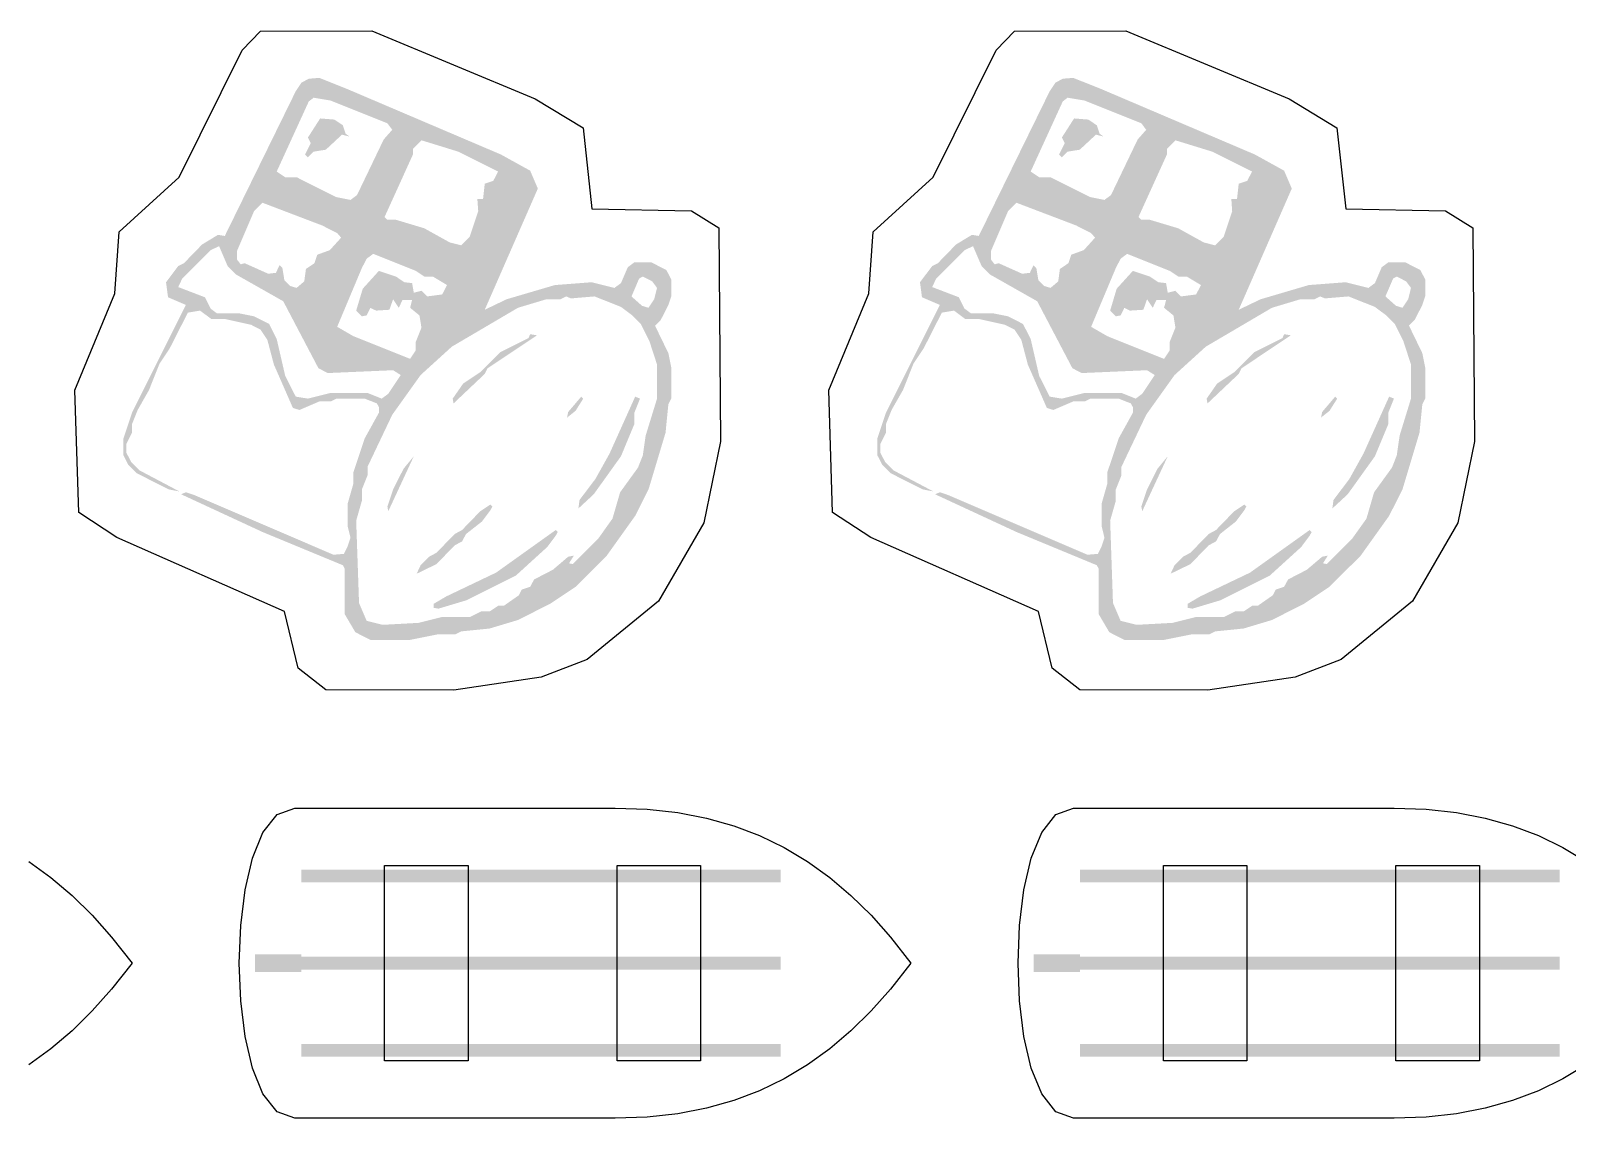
# Model space of a CAD drawing. Header units: millimetres. Extents: x 6 to 591, y 62 to 394.
# Drawn here: x 166.3 to 219.2, y 69.3 to 106.7 of the extents above; entities that cross this region are included whole.
import ezdxf

# ---------------------------------------------------------------- set-up
doc = ezdxf.new("R2010")
doc.units = ezdxf.units.MM
doc.layers.add('CUT', color=1, linetype='Continuous')
doc.layers.add('RASTER', color=7, linetype='Continuous')

msp = doc.modelspace()

# ---------------------------------------------------------------- hatches: boundary and pattern name
at = {"layer": 'RASTER'}
h = msp.add_hatch(color=7, dxfattribs=at)
h.paths.add_polyline_path([(175.856, 105.026), (176.217, 105.055), (177.194, 104.665), (182.468, 102.418), (183.474, 101.862), (183.738, 101.246), (181.911, 97.076), (182.663, 97.437), (184.324, 97.926), (185.593, 98.023), (186.375, 97.828), (186.599, 97.994), (186.834, 98.541), (187.058, 98.707), (187.644, 98.707), (188.162, 98.443), (188.328, 98.121), (188.328, 97.535), (188.23, 97.242), (187.967, 96.724), (187.771, 96.529), (188.23, 95.582), (188.328, 95.093), (188.328, 94.019), (188.23, 93.824), (188.133, 92.847), (187.547, 90.894), (187.088, 89.985), (186.111, 88.618), (185.037, 87.544), (184.158, 86.958), (183.054, 86.401), (182.077, 86.108), (181.101, 86.01), (180.905, 85.913), (180.319, 85.913), (179.343, 85.717), (177.975, 85.717), (177.458, 85.981), (177.096, 86.596), (177.096, 88.159), (177.028, 88.286), (174.264, 89.429), (171.461, 90.728), (171.627, 90.796), (171.92, 90.698), (176.706, 88.647), (177.067, 88.677), (177.194, 88.94), (177.292, 89.233), (177.194, 89.624), (177.194, 90.405), (177.389, 91.089), (177.389, 91.48), (177.78, 92.652), (178.268, 93.531), (178.268, 93.726), (178.2, 93.853), (177.78, 94.019), (176.803, 94.019), (176.608, 93.921), (176.217, 93.921), (175.534, 93.628), (175.309, 93.697), (174.655, 95.191), (174.43, 96.041), (174.196, 96.392), (173.873, 96.558), (172.994, 96.754), (172.506, 96.754), (172.115, 97.047), (171.695, 96.978), (171.07, 95.748), (170.719, 95.22), (170.357, 94.312), (169.967, 93.628), (169.771, 93.14), (169.771, 92.847), (169.576, 92.456), (169.576, 92.163), (169.742, 91.841), (170.035, 91.548), (171.402, 90.825), (171.041, 90.894), (169.937, 91.45), (169.644, 91.743), (169.478, 92.066), (169.478, 92.652), (169.771, 93.531), (171.627, 97.242), (171.012, 97.506), (170.943, 98.023), (171.363, 98.58), (171.559, 98.678), (172.184, 99.322), (172.731, 99.654), (172.965, 99.615), (175.407, 104.596), (175.602, 104.889)])
h.paths.add_polyline_path([(176.022, 104.372), (175.856, 104.245), (174.752, 101.832), (175.045, 101.637), (175.436, 101.637), (176.803, 100.953), (177.292, 100.856), (177.516, 101.022), (178.434, 102.936), (178.727, 103.268), (178.561, 103.493), (176.608, 104.274)])
h.paths.add_polyline_path([(176.247, 103.659), (176.735, 103.62), (177.028, 103.424), (177.126, 103.131), (177.262, 103.034), (176.999, 103.102), (176.442, 102.584), (176.022, 102.516), (175.827, 102.321), (175.729, 102.418), (175.924, 102.809), (175.827, 103.004)])
h.paths.add_polyline_path([(179.733, 102.907), (179.44, 102.614), (179.44, 102.418), (178.464, 100.27), (178.561, 100.172), (178.854, 100.172), (179.831, 99.879), (180.71, 99.391), (181.101, 99.293), (181.394, 99.586), (181.687, 100.465), (181.657, 100.885), (181.853, 100.885), (181.911, 101.412), (182.204, 101.51), (182.37, 101.832), (181.003, 102.516)])
h.paths.add_polyline_path([(174.264, 100.758), (173.971, 100.465), (173.385, 99.098), (173.385, 98.805), (173.512, 98.639), (173.649, 98.678), (174.459, 98.316), (174.723, 98.346), (174.85, 98.609), (174.948, 98.512), (175.016, 98.092), (175.211, 97.896), (175.436, 97.828), (175.7, 98.053), (175.758, 98.482), (176.051, 98.678), (176.149, 98.971), (176.579, 99.127), (176.969, 99.557), (176.833, 99.713), (176.315, 99.977)])
h.paths.add_polyline_path([(172.77, 99.264), (172.477, 99.127), (171.5, 98.15), (171.363, 97.857), (172.281, 97.506), (172.477, 97.115), (172.701, 96.949), (173.483, 96.949), (173.971, 96.851), (174.489, 96.588), (174.752, 96.07), (175.045, 94.8), (175.407, 94.087), (175.827, 94.019), (176.608, 94.214), (177.878, 94.214), (178.366, 94.019), (178.591, 94.185), (179.02, 94.83), (178.757, 94.996), (176.51, 94.898), (176.188, 95.064), (174.977, 97.369), (173.356, 98.287), (173.063, 98.58)])
h.paths.add_polyline_path([(178.073, 99), (177.848, 98.834), (177.682, 98.512), (176.833, 96.49), (177.389, 96.168), (179.343, 95.386), (179.538, 95.679), (179.538, 95.972), (179.733, 96.461), (179.665, 96.881), (179.343, 97.144), (179.411, 97.408), (179.079, 97.408), (178.952, 97.144), (178.757, 97.437), (178.63, 97.076), (178.171, 97.047), (177.975, 97.144), (177.848, 96.881), (177.682, 96.851), (177.487, 97.047), (177.712, 97.799), (178.268, 98.414), (178.854, 98.219), (179.147, 98.023), (179.411, 97.994), (179.47, 97.662), (179.733, 97.73), (179.929, 97.535), (180.446, 97.603), (180.612, 97.926), (180.124, 98.219), (179.831, 98.219), (179.538, 98.414)])
h.paths.add_polyline_path([(187.351, 98.219), (187.224, 98.15), (186.961, 97.535), (187.322, 97.213), (187.547, 97.144), (187.742, 97.437), (187.84, 97.828), (187.674, 98.053)])
h.paths.add_polyline_path([(184.714, 97.535), (184.519, 97.437), (184.031, 97.437), (183.054, 97.144), (180.778, 95.806), (179.704, 94.83), (178.727, 93.462), (177.878, 91.675), (177.878, 91.382), (177.682, 90.894), (177.682, 90.503), (177.487, 89.819), (177.585, 86.987), (177.848, 86.372), (178.395, 86.235), (179.636, 86.303), (180.417, 86.499), (181.394, 86.499), (181.784, 86.694), (182.077, 86.694), (182.37, 86.889), (182.566, 86.889), (183.083, 87.251), (183.181, 87.446), (183.474, 87.544), (183.611, 87.797), (184.255, 88.13), (184.783, 88.579), (184.978, 88.618), (184.812, 88.354), (184.939, 88.325), (185.818, 89.204), (186.306, 89.888), (186.57, 90.796), (187.185, 91.646), (187.351, 92.066), (187.449, 92.749), (187.84, 94.019), (187.84, 95.191), (187.576, 96.002), (187.283, 96.588), (186.99, 96.881), (186.599, 97.174), (185.691, 97.535), (184.88, 97.467)])
h.paths.add_polyline_path([(183.474, 96.236), (183.708, 96.197), (182.009, 95.064), (181.911, 94.869), (180.837, 93.853), (180.808, 94.019), (181.169, 94.537), (181.755, 94.927), (182.439, 95.611), (183.415, 96.099)])
h.paths.add_polyline_path([(185.232, 94.087), (185.3, 94.019), (185.037, 93.599), (184.744, 93.365), (184.783, 93.56)])
h.paths.add_polyline_path([(187.088, 94.087), (187.254, 94.019), (187.058, 93.531), (187.058, 93.14), (186.599, 92.036), (185.662, 90.728), (185.134, 90.239), (185.173, 90.532), (185.72, 91.255), (186.209, 92.134)])
h.paths.add_polyline_path([(179.47, 92.036), (178.591, 90.142), (178.561, 90.308), (178.757, 90.894), (179.118, 91.607)])
h.paths.add_polyline_path([(182.107, 90.376), (182.175, 90.308), (182.107, 90.181), (181.814, 89.79), (181.267, 89.36), (181.13, 89.106), (180.876, 88.97), (180.251, 88.325), (179.567, 87.993), (179.704, 88.286), (179.997, 88.579), (180.251, 88.716), (180.876, 89.36), (181.13, 89.497), (181.755, 90.142)])
h.paths.add_polyline_path([(184.353, 89.497), (184.421, 89.429), (184.353, 89.302), (184.06, 88.911), (182.986, 87.934), (181.296, 87.085), (180.319, 86.792), (180.153, 86.821), (180.153, 86.958), (180.583, 87.211), (182.302, 88.032)])
h = msp.add_hatch(color=7, dxfattribs=at)
h.paths.add_polyline_path([(201.802, 105.026), (202.163, 105.055), (203.14, 104.665), (208.414, 102.418), (209.42, 101.862), (209.683, 101.246), (207.857, 97.076), (208.609, 97.437), (210.269, 97.926), (211.539, 98.023), (212.32, 97.828), (212.545, 97.994), (212.78, 98.541), (213.004, 98.707), (213.59, 98.707), (214.108, 98.443), (214.274, 98.121), (214.274, 97.535), (214.176, 97.242), (213.912, 96.724), (213.717, 96.529), (214.176, 95.582), (214.274, 95.093), (214.274, 94.019), (214.176, 93.824), (214.078, 92.847), (213.492, 90.894), (213.033, 89.985), (212.057, 88.618), (210.982, 87.544), (210.103, 86.958), (209, 86.401), (208.023, 86.108), (207.046, 86.01), (206.851, 85.913), (206.265, 85.913), (205.288, 85.717), (203.921, 85.717), (203.404, 85.981), (203.042, 86.596), (203.042, 88.159), (202.974, 88.286), (200.21, 89.429), (197.407, 90.728), (197.573, 90.796), (197.866, 90.698), (202.651, 88.647), (203.013, 88.677), (203.14, 88.94), (203.237, 89.233), (203.14, 89.624), (203.14, 90.405), (203.335, 91.089), (203.335, 91.48), (203.726, 92.652), (204.214, 93.531), (204.214, 93.726), (204.146, 93.853), (203.726, 94.019), (202.749, 94.019), (202.554, 93.921), (202.163, 93.921), (201.479, 93.628), (201.255, 93.697), (200.6, 95.191), (200.376, 96.041), (200.141, 96.392), (199.819, 96.558), (198.94, 96.754), (198.452, 96.754), (198.061, 97.047), (197.641, 96.978), (197.016, 95.748), (196.664, 95.22), (196.303, 94.312), (195.912, 93.628), (195.717, 93.14), (195.717, 92.847), (195.522, 92.456), (195.522, 92.163), (195.688, 91.841), (195.981, 91.548), (197.348, 90.825), (196.987, 90.894), (195.883, 91.45), (195.59, 91.743), (195.424, 92.066), (195.424, 92.652), (195.717, 93.531), (197.573, 97.242), (196.957, 97.506), (196.889, 98.023), (197.309, 98.58), (197.504, 98.678), (198.129, 99.322), (198.676, 99.654), (198.911, 99.615), (201.353, 104.596), (201.548, 104.889)])
h.paths.add_polyline_path([(201.968, 104.372), (201.802, 104.245), (200.698, 101.832), (200.991, 101.637), (201.382, 101.637), (202.749, 100.953), (203.237, 100.856), (203.462, 101.022), (204.38, 102.936), (204.673, 103.268), (204.507, 103.493), (202.554, 104.274)])
h.paths.add_polyline_path([(202.192, 103.659), (202.681, 103.62), (202.974, 103.424), (203.071, 103.131), (203.208, 103.034), (202.944, 103.102), (202.388, 102.584), (201.968, 102.516), (201.772, 102.321), (201.675, 102.418), (201.87, 102.809), (201.772, 103.004)])
h.paths.add_polyline_path([(205.679, 102.907), (205.386, 102.614), (205.386, 102.418), (204.409, 100.27), (204.507, 100.172), (204.8, 100.172), (205.777, 99.879), (206.656, 99.391), (207.046, 99.293), (207.339, 99.586), (207.632, 100.465), (207.603, 100.885), (207.799, 100.885), (207.857, 101.412), (208.15, 101.51), (208.316, 101.832), (206.949, 102.516)])
h.paths.add_polyline_path([(200.21, 100.758), (199.917, 100.465), (199.331, 99.098), (199.331, 98.805), (199.458, 98.639), (199.595, 98.678), (200.405, 98.316), (200.669, 98.346), (200.796, 98.609), (200.893, 98.512), (200.962, 98.092), (201.157, 97.896), (201.382, 97.828), (201.646, 98.053), (201.704, 98.482), (201.997, 98.678), (202.095, 98.971), (202.525, 99.127), (202.915, 99.557), (202.778, 99.713), (202.261, 99.977)])
h.paths.add_polyline_path([(198.715, 99.264), (198.422, 99.127), (197.446, 98.15), (197.309, 97.857), (198.227, 97.506), (198.422, 97.115), (198.647, 96.949), (199.428, 96.949), (199.917, 96.851), (200.434, 96.588), (200.698, 96.07), (200.991, 94.8), (201.353, 94.087), (201.772, 94.019), (202.554, 94.214), (203.823, 94.214), (204.312, 94.019), (204.536, 94.185), (204.966, 94.83), (204.702, 94.996), (202.456, 94.898), (202.134, 95.064), (200.923, 97.369), (199.302, 98.287), (199.009, 98.58)])
h.paths.add_polyline_path([(204.019, 99), (203.794, 98.834), (203.628, 98.512), (202.778, 96.49), (203.335, 96.168), (205.288, 95.386), (205.484, 95.679), (205.484, 95.972), (205.679, 96.461), (205.611, 96.881), (205.288, 97.144), (205.357, 97.408), (205.025, 97.408), (204.898, 97.144), (204.702, 97.437), (204.576, 97.076), (204.116, 97.047), (203.921, 97.144), (203.794, 96.881), (203.628, 96.851), (203.433, 97.047), (203.657, 97.799), (204.214, 98.414), (204.8, 98.219), (205.093, 98.023), (205.357, 97.994), (205.415, 97.662), (205.679, 97.73), (205.874, 97.535), (206.392, 97.603), (206.558, 97.926), (206.07, 98.219), (205.777, 98.219), (205.484, 98.414)])
h.paths.add_polyline_path([(213.297, 98.219), (213.17, 98.15), (212.906, 97.535), (213.268, 97.213), (213.492, 97.144), (213.688, 97.437), (213.785, 97.828), (213.619, 98.053)])
h.paths.add_polyline_path([(210.66, 97.535), (210.465, 97.437), (209.976, 97.437), (209, 97.144), (206.724, 95.806), (205.65, 94.83), (204.673, 93.462), (203.823, 91.675), (203.823, 91.382), (203.628, 90.894), (203.628, 90.503), (203.433, 89.819), (203.53, 86.987), (203.794, 86.372), (204.341, 86.235), (205.581, 86.303), (206.363, 86.499), (207.339, 86.499), (207.73, 86.694), (208.023, 86.694), (208.316, 86.889), (208.511, 86.889), (209.029, 87.251), (209.127, 87.446), (209.42, 87.544), (209.557, 87.797), (210.201, 88.13), (210.729, 88.579), (210.924, 88.618), (210.758, 88.354), (210.885, 88.325), (211.764, 89.204), (212.252, 89.888), (212.516, 90.796), (213.131, 91.646), (213.297, 92.066), (213.395, 92.749), (213.785, 94.019), (213.785, 95.191), (213.522, 96.002), (213.229, 96.588), (212.936, 96.881), (212.545, 97.174), (211.637, 97.535), (210.826, 97.467)])
h.paths.add_polyline_path([(209.42, 96.236), (209.654, 96.197), (207.955, 95.064), (207.857, 94.869), (206.783, 93.853), (206.753, 94.019), (207.115, 94.537), (207.701, 94.927), (208.385, 95.611), (209.361, 96.099)])
h.paths.add_polyline_path([(211.178, 94.087), (211.246, 94.019), (210.982, 93.599), (210.689, 93.365), (210.729, 93.56)])
h.paths.add_polyline_path([(213.033, 94.087), (213.199, 94.019), (213.004, 93.531), (213.004, 93.14), (212.545, 92.036), (211.608, 90.728), (211.08, 90.239), (211.119, 90.532), (211.666, 91.255), (212.154, 92.134)])
h.paths.add_polyline_path([(205.415, 92.036), (204.536, 90.142), (204.507, 90.308), (204.702, 90.894), (205.064, 91.607)])
h.paths.add_polyline_path([(208.052, 90.376), (208.121, 90.308), (208.052, 90.181), (207.759, 89.79), (207.213, 89.36), (207.076, 89.106), (206.822, 88.97), (206.197, 88.325), (205.513, 87.993), (205.65, 88.286), (205.943, 88.579), (206.197, 88.716), (206.822, 89.36), (207.076, 89.497), (207.701, 90.142)])
h.paths.add_polyline_path([(210.299, 89.497), (210.367, 89.429), (210.299, 89.302), (210.006, 88.911), (208.931, 87.934), (207.242, 87.085), (206.265, 86.792), (206.099, 86.821), (206.099, 86.958), (206.529, 87.211), (208.248, 88.032)])
for points in [[(175.6, 77.814), (192.1, 77.814), (192.1, 77.374), (175.6, 77.374)], [(202.4, 77.814), (218.9, 77.814), (218.9, 77.374), (202.4, 77.374)], [(174, 74.894), (175.6, 74.894), (175.6, 74.294), (174, 74.294)], [(175.6, 74.814), (192.1, 74.814), (192.1, 74.374), (175.6, 74.374)], [(200.8, 74.894), (202.4, 74.894), (202.4, 74.294), (200.8, 74.294)], [(202.4, 74.814), (218.9, 74.814), (218.9, 74.374), (202.4, 74.374)], [(175.6, 71.814), (192.1, 71.814), (192.1, 71.374), (175.6, 71.374)], [(202.4, 71.814), (218.9, 71.814), (218.9, 71.374), (202.4, 71.374)]]:
    msp.add_hatch(color=7, dxfattribs=at).paths.add_polyline_path(points)

# ---------------------------------------------------------------- linework, layer by layer
at = {"layer": 'CUT'}
for points in [[(174.196, 106.667), (178.022, 106.677), (183.644, 104.338), (185.293, 103.341), (185.6, 100.551), (189.022, 100.475), (189.969, 99.898), (190.028, 92.54), (189.454, 89.75), (187.888, 87.053), (185.439, 85.04), (183.851, 84.431), (180.847, 83.988), (176.444, 83.998), (175.489, 84.74), (175.025, 86.693), (169.247, 89.239), (167.937, 90.095), (167.807, 94.308), (169.177, 97.635), (169.336, 99.758), (171.398, 101.643), (173.564, 106.014)], [(200.142, 106.667), (203.968, 106.677), (209.59, 104.338), (211.239, 103.341), (211.545, 100.551), (214.968, 100.475), (215.915, 99.898), (215.974, 92.54), (215.4, 89.75), (213.833, 87.053), (211.385, 85.04), (209.797, 84.431), (206.793, 83.988), (202.389, 83.998), (201.435, 84.74), (200.971, 86.693), (195.192, 89.239), (193.883, 90.095), (193.752, 94.308), (195.123, 97.635), (195.281, 99.758), (197.344, 101.643), (199.51, 106.014)], [(175.375, 79.932), (186.402, 79.932), (187.504, 79.893), (188.55, 79.778), (189.541, 79.588), (190.48, 79.323), (191.371, 78.985), (192.215, 78.575), (193.018, 78.094), (193.781, 77.544), (194.509, 76.926), (195.203, 76.241), (195.87, 75.491), (196.575, 74.594), (195.87, 73.698), (195.203, 72.948), (194.509, 72.263), (193.781, 71.644), (193.018, 71.094), (192.215, 70.613), (191.371, 70.203), (190.48, 69.865), (189.541, 69.6), (188.55, 69.41), (187.504, 69.295), (186.402, 69.257), (175.375, 69.257), (174.766, 69.483), (174.28, 70.094), (173.919, 70.977), (173.664, 72.066), (173.513, 73.295), (173.462, 74.594), (173.513, 75.893), (173.664, 77.122), (173.919, 78.211), (174.28, 79.094), (174.766, 79.705)], [(178.463, 77.957), (181.338, 77.957), (181.338, 71.232), (178.463, 71.232)], [(186.463, 77.957), (189.338, 77.957), (189.338, 71.232), (186.463, 71.232)], [(205.263, 77.957), (208.138, 77.957), (208.138, 71.232), (205.263, 71.232)], [(213.263, 77.957), (216.138, 77.957), (216.138, 71.232), (213.263, 71.232)]]:
    msp.add_lwpolyline(points, close=True, dxfattribs=at)
for points in [[(219.818, 71.094), (219.015, 70.613), (218.171, 70.203), (217.28, 69.865), (216.341, 69.6), (215.35, 69.41), (214.304, 69.295), (213.202, 69.257), (202.175, 69.257), (201.566, 69.483), (201.08, 70.094), (200.719, 70.977), (200.464, 72.066), (200.313, 73.295), (200.262, 74.594), (200.313, 75.893), (200.464, 77.122), (200.719, 78.211), (201.08, 79.094), (201.566, 79.705), (202.175, 79.932), (213.202, 79.932), (214.304, 79.893), (215.35, 79.778), (216.341, 79.588), (217.28, 79.323), (218.171, 78.985), (219.015, 78.575), (219.818, 78.094)], [(166.218, 78.094), (166.981, 77.544), (167.709, 76.926), (168.403, 76.241), (169.07, 75.491), (169.775, 74.594), (169.07, 73.698), (168.403, 72.948), (167.709, 72.263), (166.981, 71.644), (166.218, 71.094)]]:
    msp.add_lwpolyline(points, dxfattribs=at)

doc.saveas('drawing.dxf')
